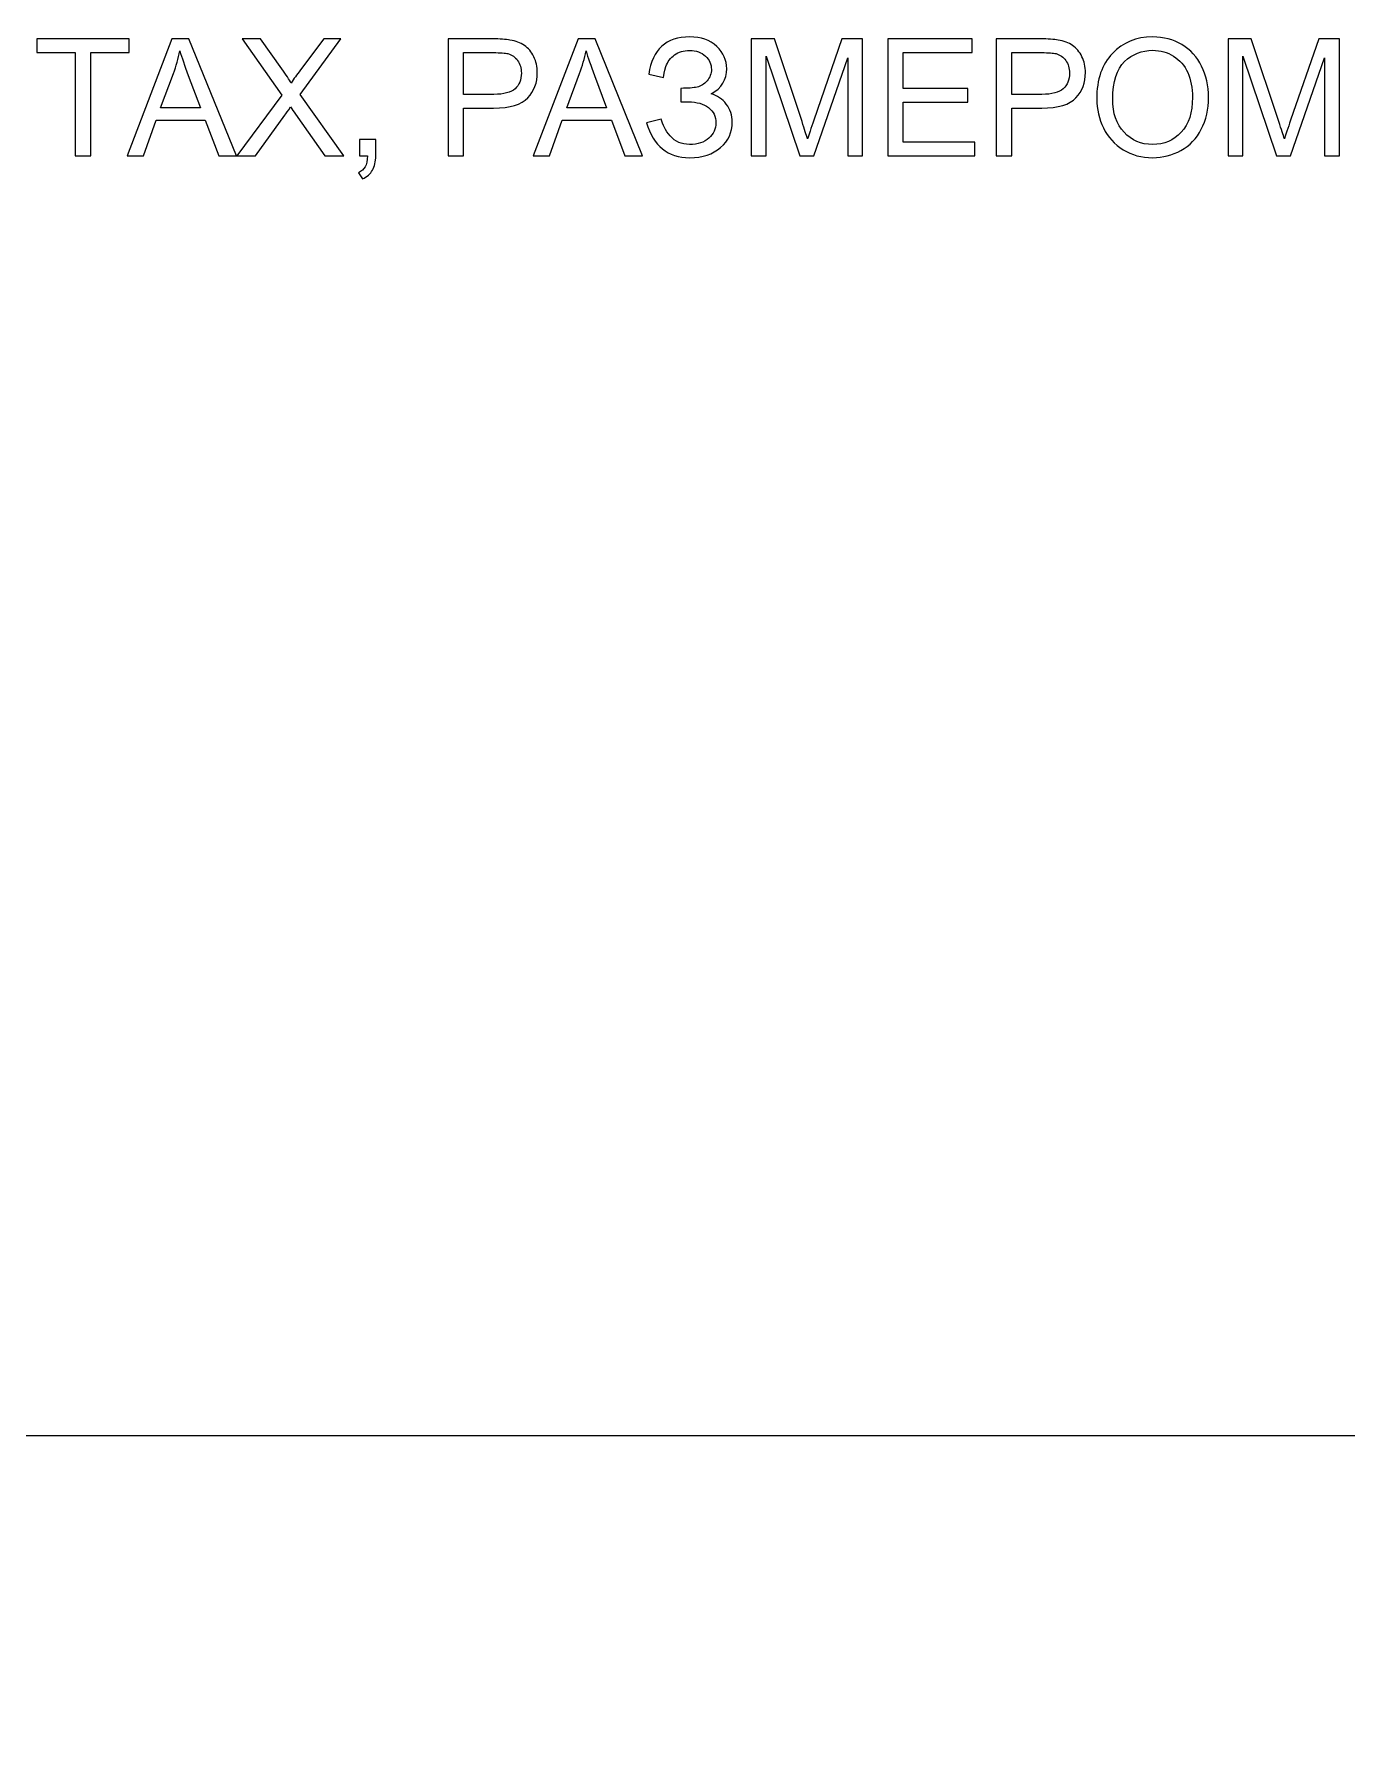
# Model space of a CAD drawing. Header units: millimetres. Extents: x -712 to 738, y -887 to 928.
# Drawn here: x -109.8 to -41.7, y 415.9 to 505 of the extents above; entities that cross this region are included whole.
import ezdxf

# ---------------------------------------------------------------- set-up
doc = ezdxf.new("R2010")
doc.units = ezdxf.units.MM
doc.header["$MEASUREMENT"] = 0
doc.layers.add('layer 1', color=7, linetype='Continuous')

msp = doc.modelspace()

# ---------------------------------------------------------------- linework, layer by layer
at = {"layer": 'layer 1', "lineweight": 9}
for points, knots in [([(-681.7377, -887.4186), (-681.7377, -887.4186), (706.7376, -887.4186), (706.7376, -887.4186), (706.7376, -887.4186), (723.657, -887.4186), (737.5, -873.5754), (737.5, -856.6561), (737.5, -856.6561), (737.5, -856.6561), (737.5, 556.8187), (737.5, 556.8187), (737.5, 556.8187), (737.5, 573.7381), (723.657, 587.5812), (706.7376, 587.5812), (706.7376, 587.5812), (706.7376, 587.5812), (-681.7377, 587.5812), (-681.7377, 587.5812), (-681.7377, 587.5812), (-698.657, 587.5812), (-712.5, 573.7381), (-712.5, 556.8187), (-712.5, 556.8187), (-712.5, 556.8187), (-712.5, -856.6561), (-712.5, -856.6561), (-712.5, -856.6561), (-712.5, -873.5754), (-698.657, -887.4186), (-681.7377, -887.4186)], [0, 0, 0, 0, 0.1111111, 0.1111111, 0.1111111, 0.1111111, 0.2222222, 0.2222222, 0.2222222, 0.2222222, 0.3333333, 0.3333333, 0.3333333, 0.3333333, 0.4444444, 0.4444444, 0.4444444, 0.4444444, 0.5555556, 0.5555556, 0.5555556, 0.5555556, 0.6666667, 0.6666667, 0.6666667, 0.6666667, 0.7777778, 0.7777778, 0.7777778, 0.7777778, 1, 1, 1, 1]), ([(-292.5, 152.2598), (-292.5, 152.2598), (-12.5, 152.2598), (-12.5, 152.2598), (-12.5, 152.2598), (-12.5, 152.2598), (-12.5, 432.2598), (-12.5, 432.2598), (-12.5, 432.2598), (-12.5, 432.2598), (-292.5, 432.2598), (-292.5, 432.2598), (-292.5, 432.2598), (-292.5, 432.2598), (-292.5, 152.2598), (-292.5, 152.2598)], [0, 0, 0, 0, 0.2, 0.2, 0.2, 0.2, 0.4, 0.4, 0.4, 0.4, 0.6, 0.6, 0.6, 0.6, 1, 1, 1, 1])]:
    msp.add_open_spline(points, degree=3, knots=knots, dxfattribs=at)
at = {"layer": 'layer 1', "color": 250, "lineweight": 9}
for points, knots in [([(-107.6839, 498.6737), (-107.6839, 498.6737), (-107.6839, 504.0243), (-107.6839, 504.0243), (-107.6839, 504.0243), (-107.6839, 504.0243), (-109.6819, 504.0243), (-109.6819, 504.0243), (-109.6819, 504.0243), (-109.6819, 504.0243), (-109.6819, 504.7355), (-109.6819, 504.7355), (-109.6819, 504.7355), (-109.6819, 504.7355), (-104.8815, 504.7355), (-104.8815, 504.7355), (-104.8815, 504.7355), (-104.8815, 504.7355), (-104.8815, 504.0243), (-104.8815, 504.0243), (-104.8815, 504.0243), (-104.8815, 504.0243), (-106.8796, 504.0243), (-106.8796, 504.0243), (-106.8796, 504.0243), (-106.8796, 504.0243), (-106.8796, 498.6737), (-106.8796, 498.6737), (-106.8796, 498.6737), (-106.8796, 498.6737), (-107.6839, 498.6737), (-107.6839, 498.6737)], [0, 0, 0, 0, 0.1111111, 0.1111111, 0.1111111, 0.1111111, 0.2222222, 0.2222222, 0.2222222, 0.2222222, 0.3333333, 0.3333333, 0.3333333, 0.3333333, 0.4444444, 0.4444444, 0.4444444, 0.4444444, 0.5555556, 0.5555556, 0.5555556, 0.5555556, 0.6666667, 0.6666667, 0.6666667, 0.6666667, 0.7777778, 0.7777778, 0.7777778, 0.7777778, 1, 1, 1, 1]), ([(-104.9987, 498.6737), (-104.9987, 498.6737), (-102.6733, 504.7355), (-102.6733, 504.7355), (-102.6733, 504.7355), (-102.6733, 504.7355), (-101.7914, 504.7355), (-101.7914, 504.7355), (-101.7914, 504.7355), (-101.7914, 504.7355), (-99.3235, 498.6737), (-99.3235, 498.6737), (-99.3235, 498.6737), (-99.3235, 498.6737), (-100.2365, 498.6737), (-100.2365, 498.6737), (-100.2365, 498.6737), (-100.2365, 498.6737), (-100.9377, 500.5109), (-100.9377, 500.5109), (-100.9377, 500.5109), (-100.9377, 500.5109), (-103.4903, 500.5109), (-103.4903, 500.5109), (-103.4903, 500.5109), (-103.4903, 500.5109), (-104.1478, 498.6737), (-104.1478, 498.6737), (-104.1478, 498.6737), (-104.1478, 498.6737), (-104.9987, 498.6737), (-104.9987, 498.6737)], [0, 0, 0, 0, 0.1111111, 0.1111111, 0.1111111, 0.1111111, 0.2222222, 0.2222222, 0.2222222, 0.2222222, 0.3333333, 0.3333333, 0.3333333, 0.3333333, 0.4444444, 0.4444444, 0.4444444, 0.4444444, 0.5555556, 0.5555556, 0.5555556, 0.5555556, 0.6666667, 0.6666667, 0.6666667, 0.6666667, 0.7777778, 0.7777778, 0.7777778, 0.7777778, 1, 1, 1, 1]), ([(-103.2547, 501.1628), (-103.2547, 501.1628), (-101.1889, 501.1628), (-101.1889, 501.1628), (-101.1889, 501.1628), (-101.1889, 501.1628), (-101.8211, 502.8433), (-101.8211, 502.8433), (-101.8211, 502.8433), (-102.0115, 503.3541), (-102.1555, 503.776), (-102.2557, 504.109), (-102.2557, 504.109), (-102.3389, 503.7139), (-102.4504, 503.3259), (-102.5901, 502.9421), (-102.5901, 502.9421), (-102.5901, 502.9421), (-103.2547, 501.1628), (-103.2547, 501.1628)], [0, 0, 0, 0, 0.1666667, 0.1666667, 0.1666667, 0.1666667, 0.3333333, 0.3333333, 0.3333333, 0.3333333, 0.5, 0.5, 0.5, 0.5, 0.6666667, 0.6666667, 0.6666667, 0.6666667, 1, 1, 1, 1]), ([(-99.3023, 498.6737), (-99.3023, 498.6737), (-96.96, 501.8189), (-96.96, 501.8189), (-96.96, 501.8189), (-96.96, 501.8189), (-99.0229, 504.7355), (-99.0229, 504.7355), (-99.0229, 504.7355), (-99.0229, 504.7355), (-98.0677, 504.7355), (-98.0677, 504.7355), (-98.0677, 504.7355), (-98.0677, 504.7355), (-96.9628, 503.1848), (-96.9628, 503.1848), (-96.9628, 503.1848), (-96.7328, 502.8631), (-96.5734, 502.6175), (-96.4817, 502.4468), (-96.4817, 502.4468), (-96.3448, 502.6585), (-96.1839, 502.8842), (-95.9991, 503.1227), (-95.9991, 503.1227), (-95.9991, 503.1227), (-94.7884, 504.7355), (-94.7884, 504.7355), (-94.7884, 504.7355), (-94.7884, 504.7355), (-93.9093, 504.7355), (-93.9093, 504.7355), (-93.9093, 504.7355), (-93.9093, 504.7355), (-96.0146, 501.8542), (-96.0146, 501.8542), (-96.0146, 501.8542), (-96.0146, 501.8542), (-93.7485, 498.6737), (-93.7485, 498.6737), (-93.7485, 498.6737), (-93.7485, 498.6737), (-94.7334, 498.6737), (-94.7334, 498.6737), (-94.7334, 498.6737), (-94.7334, 498.6737), (-96.2629, 500.8354), (-96.2629, 500.8354), (-96.2629, 500.8354), (-96.3504, 500.9582), (-96.4337, 501.0809), (-96.5113, 501.2023), (-96.5113, 501.2023), (-96.6467, 500.9991), (-96.7427, 500.8566), (-96.802, 500.7761), (-96.802, 500.7761), (-96.802, 500.7761), (-98.3386, 498.6737), (-98.3386, 498.6737), (-98.3386, 498.6737), (-98.3386, 498.6737), (-99.3023, 498.6737), (-99.3023, 498.6737)], [0, 0, 0, 0, 0.0588235, 0.0588235, 0.0588235, 0.0588235, 0.1176471, 0.1176471, 0.1176471, 0.1176471, 0.1764706, 0.1764706, 0.1764706, 0.1764706, 0.2352941, 0.2352941, 0.2352941, 0.2352941, 0.2941176, 0.2941176, 0.2941176, 0.2941176, 0.3529412, 0.3529412, 0.3529412, 0.3529412, 0.4117647, 0.4117647, 0.4117647, 0.4117647, 0.4705882, 0.4705882, 0.4705882, 0.4705882, 0.5294118, 0.5294118, 0.5294118, 0.5294118, 0.5882353, 0.5882353, 0.5882353, 0.5882353, 0.6470588, 0.6470588, 0.6470588, 0.6470588, 0.7058824, 0.7058824, 0.7058824, 0.7058824, 0.7647059, 0.7647059, 0.7647059, 0.7647059, 0.8235294, 0.8235294, 0.8235294, 0.8235294, 0.8823529, 0.8823529, 0.8823529, 0.8823529, 1, 1, 1, 1]), ([(-88.3357, 498.6737), (-88.3357, 498.6737), (-88.3357, 504.7355), (-88.3357, 504.7355), (-88.3357, 504.7355), (-88.3357, 504.7355), (-86.047, 504.7355), (-86.047, 504.7355), (-86.047, 504.7355), (-85.6449, 504.7355), (-85.3373, 504.7157), (-85.1242, 504.6776), (-85.1242, 504.6776), (-84.8265, 504.6283), (-84.5767, 504.5337), (-84.3749, 504.3954), (-84.3749, 504.3954), (-84.1732, 504.2557), (-84.0109, 504.061), (-83.8881, 503.8113), (-83.8881, 503.8113), (-83.7654, 503.5615), (-83.7047, 503.2864), (-83.7047, 502.9858), (-83.7047, 502.9858), (-83.7047, 502.4722), (-83.8684, 502.0362), (-84.1971, 501.6806), (-84.1971, 501.6806), (-84.5245, 501.3236), (-85.1185, 501.1458), (-85.9765, 501.1458), (-85.9765, 501.1458), (-85.9765, 501.1458), (-87.5314, 501.1458), (-87.5314, 501.1458), (-87.5314, 501.1458), (-87.5314, 501.1458), (-87.5314, 498.6737), (-87.5314, 498.6737), (-87.5314, 498.6737), (-87.5314, 498.6737), (-88.3357, 498.6737), (-88.3357, 498.6737)], [0, 0, 0, 0, 0.0833333, 0.0833333, 0.0833333, 0.0833333, 0.1666667, 0.1666667, 0.1666667, 0.1666667, 0.25, 0.25, 0.25, 0.25, 0.3333333, 0.3333333, 0.3333333, 0.3333333, 0.4166667, 0.4166667, 0.4166667, 0.4166667, 0.5, 0.5, 0.5, 0.5, 0.5833333, 0.5833333, 0.5833333, 0.5833333, 0.6666667, 0.6666667, 0.6666667, 0.6666667, 0.75, 0.75, 0.75, 0.75, 0.8333333, 0.8333333, 0.8333333, 0.8333333, 1, 1, 1, 1]), ([(-83.9191, 498.6737), (-83.9191, 498.6737), (-81.5937, 504.7355), (-81.5937, 504.7355), (-81.5937, 504.7355), (-81.5937, 504.7355), (-80.7118, 504.7355), (-80.7118, 504.7355), (-80.7118, 504.7355), (-80.7118, 504.7355), (-78.2439, 498.6737), (-78.2439, 498.6737), (-78.2439, 498.6737), (-78.2439, 498.6737), (-79.1569, 498.6737), (-79.1569, 498.6737), (-79.1569, 498.6737), (-79.1569, 498.6737), (-79.8581, 500.5109), (-79.8581, 500.5109), (-79.8581, 500.5109), (-79.8581, 500.5109), (-82.4107, 500.5109), (-82.4107, 500.5109), (-82.4107, 500.5109), (-82.4107, 500.5109), (-83.0682, 498.6737), (-83.0682, 498.6737), (-83.0682, 498.6737), (-83.0682, 498.6737), (-83.9191, 498.6737), (-83.9191, 498.6737)], [0, 0, 0, 0, 0.1111111, 0.1111111, 0.1111111, 0.1111111, 0.2222222, 0.2222222, 0.2222222, 0.2222222, 0.3333333, 0.3333333, 0.3333333, 0.3333333, 0.4444444, 0.4444444, 0.4444444, 0.4444444, 0.5555556, 0.5555556, 0.5555556, 0.5555556, 0.6666667, 0.6666667, 0.6666667, 0.6666667, 0.7777778, 0.7777778, 0.7777778, 0.7777778, 1, 1, 1, 1]), ([(-82.1751, 501.1628), (-82.1751, 501.1628), (-80.1093, 501.1628), (-80.1093, 501.1628), (-80.1093, 501.1628), (-80.1093, 501.1628), (-80.7415, 502.8433), (-80.7415, 502.8433), (-80.7415, 502.8433), (-80.9319, 503.3541), (-81.0759, 503.776), (-81.1761, 504.109), (-81.1761, 504.109), (-81.2593, 503.7139), (-81.3708, 503.3259), (-81.5105, 502.9421), (-81.5105, 502.9421), (-81.5105, 502.9421), (-82.1751, 501.1628), (-82.1751, 501.1628)], [0, 0, 0, 0, 0.1666667, 0.1666667, 0.1666667, 0.1666667, 0.3333333, 0.3333333, 0.3333333, 0.3333333, 0.5, 0.5, 0.5, 0.5, 0.6666667, 0.6666667, 0.6666667, 0.6666667, 1, 1, 1, 1]), ([(-78.0322, 500.3839), (-78.0322, 500.3839), (-77.2702, 500.5786), (-77.2702, 500.5786), (-77.2702, 500.5786), (-77.2124, 500.2851), (-77.0572, 499.9916), (-76.806, 499.6981), (-76.806, 499.6981), (-76.5534, 499.4046), (-76.2204, 499.2579), (-75.8042, 499.2579), (-75.8042, 499.2579), (-75.3809, 499.2579), (-75.0464, 499.3665), (-74.8009, 499.5852), (-74.8009, 499.5852), (-74.5568, 499.8025), (-74.434, 500.0664), (-74.434, 500.3754), (-74.434, 500.3754), (-74.434, 500.7084), (-74.5625, 500.9751), (-74.8207, 501.1712), (-74.8207, 501.1712), (-75.0775, 501.3688), (-75.4288, 501.4675), (-75.8719, 501.4675), (-75.8719, 501.4675), (-75.8719, 501.4675), (-76.2543, 501.4675), (-76.2543, 501.4675), (-76.2543, 501.4675), (-76.2543, 501.4675), (-76.2543, 502.1702), (-76.2543, 502.1702), (-76.2543, 502.1702), (-75.8874, 502.1702), (-75.6066, 502.1914), (-75.4119, 502.2337), (-75.4119, 502.2337), (-75.2172, 502.2761), (-75.045, 502.3847), (-74.8955, 502.5597), (-74.8955, 502.5597), (-74.7459, 502.7332), (-74.6711, 502.9322), (-74.6711, 503.1551), (-74.6711, 503.1551), (-74.6711, 503.4176), (-74.7727, 503.6476), (-74.9773, 503.8423), (-74.9773, 503.8423), (-75.1805, 504.037), (-75.457, 504.1344), (-75.8042, 504.1344), (-75.8042, 504.1344), (-76.1089, 504.1344), (-76.3686, 504.0582), (-76.5831, 503.9044), (-76.5831, 503.9044), (-76.7975, 503.7506), (-76.9457, 503.5474), (-77.0289, 503.2948), (-77.0289, 503.2948), (-77.1108, 503.0423), (-77.1517, 502.8532), (-77.1517, 502.729), (-77.1517, 502.729), (-77.1517, 502.729), (-77.9221, 502.9068), (-77.9221, 502.9068), (-77.9221, 502.9068), (-77.733, 504.1937), (-77.0247, 504.8371), (-75.7985, 504.8371), (-75.7985, 504.8371), (-75.2073, 504.8371), (-74.7402, 504.672), (-74.3945, 504.3432), (-74.3945, 504.3432), (-74.0488, 504.0145), (-73.8753, 503.6307), (-73.8753, 503.1904), (-73.8753, 503.1904), (-73.8753, 502.626), (-74.142, 502.1886), (-74.6753, 501.8782), (-74.6753, 501.8782), (-74.3663, 501.7921), (-74.1081, 501.6171), (-73.8993, 501.3547), (-73.8993, 501.3547), (-73.6918, 501.0908), (-73.5874, 500.7761), (-73.5874, 500.4093), (-73.5874, 500.4093), (-73.5874, 499.8872), (-73.7892, 499.4512), (-74.1928, 499.0998), (-74.1928, 499.0998), (-74.5963, 498.7485), (-75.1311, 498.5721), (-75.7971, 498.5721), (-75.7971, 498.5721), (-76.9429, 498.5721), (-77.6879, 499.176), (-78.0322, 500.3839)], [0, 0, 0, 0, 0.0357143, 0.0357143, 0.0357143, 0.0357143, 0.0714286, 0.0714286, 0.0714286, 0.0714286, 0.1071429, 0.1071429, 0.1071429, 0.1071429, 0.1428571, 0.1428571, 0.1428571, 0.1428571, 0.1785714, 0.1785714, 0.1785714, 0.1785714, 0.2142857, 0.2142857, 0.2142857, 0.2142857, 0.25, 0.25, 0.25, 0.25, 0.2857143, 0.2857143, 0.2857143, 0.2857143, 0.3214286, 0.3214286, 0.3214286, 0.3214286, 0.3571429, 0.3571429, 0.3571429, 0.3571429, 0.3928571, 0.3928571, 0.3928571, 0.3928571, 0.4285714, 0.4285714, 0.4285714, 0.4285714, 0.4642857, 0.4642857, 0.4642857, 0.4642857, 0.5, 0.5, 0.5, 0.5, 0.5357143, 0.5357143, 0.5357143, 0.5357143, 0.5714286, 0.5714286, 0.5714286, 0.5714286, 0.6071429, 0.6071429, 0.6071429, 0.6071429, 0.6428571, 0.6428571, 0.6428571, 0.6428571, 0.6785714, 0.6785714, 0.6785714, 0.6785714, 0.7142857, 0.7142857, 0.7142857, 0.7142857, 0.75, 0.75, 0.75, 0.75, 0.7857143, 0.7857143, 0.7857143, 0.7857143, 0.8214286, 0.8214286, 0.8214286, 0.8214286, 0.8571429, 0.8571429, 0.8571429, 0.8571429, 0.8928571, 0.8928571, 0.8928571, 0.8928571, 0.9285714, 0.9285714, 0.9285714, 0.9285714, 1, 1, 1, 1]), ([(-72.6053, 498.6737), (-72.6053, 498.6737), (-72.6053, 504.7355), (-72.6053, 504.7355), (-72.6053, 504.7355), (-72.6053, 504.7355), (-71.4031, 504.7355), (-71.4031, 504.7355), (-71.4031, 504.7355), (-71.4031, 504.7355), (-69.9695, 500.4445), (-69.9695, 500.4445), (-69.9695, 500.4445), (-69.8369, 500.0452), (-69.7409, 499.7461), (-69.6803, 499.5471), (-69.6803, 499.5471), (-69.6111, 499.7673), (-69.5025, 500.0918), (-69.3557, 500.5193), (-69.3557, 500.5193), (-69.3557, 500.5193), (-67.8967, 504.7355), (-67.8967, 504.7355), (-67.8967, 504.7355), (-67.8967, 504.7355), (-66.8229, 504.7355), (-66.8229, 504.7355), (-66.8229, 504.7355), (-66.8229, 504.7355), (-66.8229, 498.6737), (-66.8229, 498.6737), (-66.8229, 498.6737), (-66.8229, 498.6737), (-67.5933, 498.6737), (-67.5933, 498.6737), (-67.5933, 498.6737), (-67.5933, 498.6737), (-67.5933, 503.745), (-67.5933, 503.745), (-67.5933, 503.745), (-67.5933, 503.745), (-69.3628, 498.6737), (-69.3628, 498.6737), (-69.3628, 498.6737), (-69.3628, 498.6737), (-70.0852, 498.6737), (-70.0852, 498.6737), (-70.0852, 498.6737), (-70.0852, 498.6737), (-71.8349, 503.8381), (-71.8349, 503.8381), (-71.8349, 503.8381), (-71.8349, 503.8381), (-71.8349, 498.6737), (-71.8349, 498.6737), (-71.8349, 498.6737), (-71.8349, 498.6737), (-72.6053, 498.6737), (-72.6053, 498.6737)], [0, 0, 0, 0, 0.0625, 0.0625, 0.0625, 0.0625, 0.125, 0.125, 0.125, 0.125, 0.1875, 0.1875, 0.1875, 0.1875, 0.25, 0.25, 0.25, 0.25, 0.3125, 0.3125, 0.3125, 0.3125, 0.375, 0.375, 0.375, 0.375, 0.4375, 0.4375, 0.4375, 0.4375, 0.5, 0.5, 0.5, 0.5, 0.5625, 0.5625, 0.5625, 0.5625, 0.625, 0.625, 0.625, 0.625, 0.6875, 0.6875, 0.6875, 0.6875, 0.75, 0.75, 0.75, 0.75, 0.8125, 0.8125, 0.8125, 0.8125, 0.875, 0.875, 0.875, 0.875, 1, 1, 1, 1]), ([(-65.5192, 498.6737), (-65.5192, 498.6737), (-65.5192, 504.7355), (-65.5192, 504.7355), (-65.5192, 504.7355), (-65.5192, 504.7355), (-61.1421, 504.7355), (-61.1421, 504.7355), (-61.1421, 504.7355), (-61.1421, 504.7355), (-61.1421, 504.0243), (-61.1421, 504.0243), (-61.1421, 504.0243), (-61.1421, 504.0243), (-64.7149, 504.0243), (-64.7149, 504.0243), (-64.7149, 504.0243), (-64.7149, 504.0243), (-64.7149, 502.1618), (-64.7149, 502.1618), (-64.7149, 502.1618), (-64.7149, 502.1618), (-61.3707, 502.1618), (-61.3707, 502.1618), (-61.3707, 502.1618), (-61.3707, 502.1618), (-61.3707, 501.4506), (-61.3707, 501.4506), (-61.3707, 501.4506), (-61.3707, 501.4506), (-64.7149, 501.4506), (-64.7149, 501.4506), (-64.7149, 501.4506), (-64.7149, 501.4506), (-64.7149, 499.3849), (-64.7149, 499.3849), (-64.7149, 499.3849), (-64.7149, 499.3849), (-60.9982, 499.3849), (-60.9982, 499.3849), (-60.9982, 499.3849), (-60.9982, 499.3849), (-60.9982, 498.6737), (-60.9982, 498.6737), (-60.9982, 498.6737), (-60.9982, 498.6737), (-65.5192, 498.6737), (-65.5192, 498.6737)], [0, 0, 0, 0, 0.0769231, 0.0769231, 0.0769231, 0.0769231, 0.1538462, 0.1538462, 0.1538462, 0.1538462, 0.2307692, 0.2307692, 0.2307692, 0.2307692, 0.3076923, 0.3076923, 0.3076923, 0.3076923, 0.3846154, 0.3846154, 0.3846154, 0.3846154, 0.4615385, 0.4615385, 0.4615385, 0.4615385, 0.5384615, 0.5384615, 0.5384615, 0.5384615, 0.6153846, 0.6153846, 0.6153846, 0.6153846, 0.6923077, 0.6923077, 0.6923077, 0.6923077, 0.7692308, 0.7692308, 0.7692308, 0.7692308, 0.8461538, 0.8461538, 0.8461538, 0.8461538, 1, 1, 1, 1]), ([(-59.8891, 498.6737), (-59.8891, 498.6737), (-59.8891, 504.7355), (-59.8891, 504.7355), (-59.8891, 504.7355), (-59.8891, 504.7355), (-57.6004, 504.7355), (-57.6004, 504.7355), (-57.6004, 504.7355), (-57.1983, 504.7355), (-56.8907, 504.7157), (-56.6776, 504.6776), (-56.6776, 504.6776), (-56.3799, 504.6283), (-56.1301, 504.5337), (-55.9283, 504.3954), (-55.9283, 504.3954), (-55.7266, 504.2557), (-55.5643, 504.061), (-55.4415, 503.8113), (-55.4415, 503.8113), (-55.3188, 503.5615), (-55.2581, 503.2864), (-55.2581, 502.9858), (-55.2581, 502.9858), (-55.2581, 502.4722), (-55.4218, 502.0362), (-55.7505, 501.6806), (-55.7505, 501.6806), (-56.0779, 501.3236), (-56.6719, 501.1458), (-57.5299, 501.1458), (-57.5299, 501.1458), (-57.5299, 501.1458), (-59.0848, 501.1458), (-59.0848, 501.1458), (-59.0848, 501.1458), (-59.0848, 501.1458), (-59.0848, 498.6737), (-59.0848, 498.6737), (-59.0848, 498.6737), (-59.0848, 498.6737), (-59.8891, 498.6737), (-59.8891, 498.6737)], [0, 0, 0, 0, 0.0833333, 0.0833333, 0.0833333, 0.0833333, 0.1666667, 0.1666667, 0.1666667, 0.1666667, 0.25, 0.25, 0.25, 0.25, 0.3333333, 0.3333333, 0.3333333, 0.3333333, 0.4166667, 0.4166667, 0.4166667, 0.4166667, 0.5, 0.5, 0.5, 0.5, 0.5833333, 0.5833333, 0.5833333, 0.5833333, 0.6666667, 0.6666667, 0.6666667, 0.6666667, 0.75, 0.75, 0.75, 0.75, 0.8333333, 0.8333333, 0.8333333, 0.8333333, 1, 1, 1, 1]), ([(-54.6739, 501.6242), (-54.6739, 502.6288), (-54.403, 503.4162), (-53.8626, 503.9848), (-53.8626, 503.9848), (-53.3222, 504.5535), (-52.6251, 504.8371), (-51.77, 504.8371), (-51.77, 504.8371), (-51.2098, 504.8371), (-50.7061, 504.703), (-50.256, 504.4364), (-50.256, 504.4364), (-49.8073, 504.1697), (-49.4644, 503.7972), (-49.2287, 503.3188), (-49.2287, 503.3188), (-48.9931, 502.8419), (-48.8746, 502.3001), (-48.8746, 501.6947), (-48.8746, 501.6947), (-48.8746, 501.0809), (-48.9987, 500.5306), (-49.2471, 500.0466), (-49.2471, 500.0466), (-49.4954, 499.5612), (-49.8468, 499.1944), (-50.3011, 498.946), (-50.3011, 498.946), (-50.7569, 498.6963), (-51.2479, 498.5721), (-51.7742, 498.5721), (-51.7742, 498.5721), (-52.3457, 498.5721), (-52.8551, 498.7104), (-53.3052, 498.9855), (-53.3052, 498.9855), (-53.7539, 499.2607), (-54.0954, 499.636), (-54.3268, 500.113), (-54.3268, 500.113), (-54.5582, 500.5885), (-54.6739, 501.0922), (-54.6739, 501.6242)], [0, 0, 0, 0, 0.0833333, 0.0833333, 0.0833333, 0.0833333, 0.1666667, 0.1666667, 0.1666667, 0.1666667, 0.25, 0.25, 0.25, 0.25, 0.3333333, 0.3333333, 0.3333333, 0.3333333, 0.4166667, 0.4166667, 0.4166667, 0.4166667, 0.5, 0.5, 0.5, 0.5, 0.5833333, 0.5833333, 0.5833333, 0.5833333, 0.6666667, 0.6666667, 0.6666667, 0.6666667, 0.75, 0.75, 0.75, 0.75, 0.8333333, 0.8333333, 0.8333333, 0.8333333, 1, 1, 1, 1]), ([(-53.8442, 501.6101), (-53.8442, 500.8806), (-53.6481, 500.3063), (-53.2558, 499.8872), (-53.2558, 499.8872), (-52.8636, 499.4681), (-52.3711, 499.2579), (-51.7785, 499.2579), (-51.7785, 499.2579), (-51.1746, 499.2579), (-50.6793, 499.4695), (-50.2884, 499.8928), (-50.2884, 499.8928), (-49.899, 500.3161), (-49.7043, 500.9172), (-49.7043, 501.6961), (-49.7043, 501.6961), (-49.7043, 502.1886), (-49.7875, 502.6189), (-49.954, 502.9858), (-49.954, 502.9858), (-50.1205, 503.3527), (-50.3646, 503.6377), (-50.6849, 503.8395), (-50.6849, 503.8395), (-51.0066, 504.0413), (-51.3665, 504.1429), (-51.7658, 504.1429), (-51.7658, 504.1429), (-52.333, 504.1429), (-52.8212, 503.9481), (-53.2304, 503.5587), (-53.2304, 503.5587), (-53.6396, 503.1693), (-53.8442, 502.5202), (-53.8442, 501.6101)], [0, 0, 0, 0, 0.1, 0.1, 0.1, 0.1, 0.2, 0.2, 0.2, 0.2, 0.3, 0.3, 0.3, 0.3, 0.4, 0.4, 0.4, 0.4, 0.5, 0.5, 0.5, 0.5, 0.6, 0.6, 0.6, 0.6, 0.7, 0.7, 0.7, 0.7, 0.8, 0.8, 0.8, 0.8, 1, 1, 1, 1]), ([(-47.86, 498.6737), (-47.86, 498.6737), (-47.86, 504.7355), (-47.86, 504.7355), (-47.86, 504.7355), (-47.86, 504.7355), (-46.6578, 504.7355), (-46.6578, 504.7355), (-46.6578, 504.7355), (-46.6578, 504.7355), (-45.2242, 500.4445), (-45.2242, 500.4445), (-45.2242, 500.4445), (-45.0916, 500.0452), (-44.9956, 499.7461), (-44.935, 499.5471), (-44.935, 499.5471), (-44.8658, 499.7673), (-44.7572, 500.0918), (-44.6104, 500.5193), (-44.6104, 500.5193), (-44.6104, 500.5193), (-43.1514, 504.7355), (-43.1514, 504.7355), (-43.1514, 504.7355), (-43.1514, 504.7355), (-42.0776, 504.7355), (-42.0776, 504.7355), (-42.0776, 504.7355), (-42.0776, 504.7355), (-42.0776, 498.6737), (-42.0776, 498.6737), (-42.0776, 498.6737), (-42.0776, 498.6737), (-42.848, 498.6737), (-42.848, 498.6737), (-42.848, 498.6737), (-42.848, 498.6737), (-42.848, 503.745), (-42.848, 503.745), (-42.848, 503.745), (-42.848, 503.745), (-44.6175, 498.6737), (-44.6175, 498.6737), (-44.6175, 498.6737), (-44.6175, 498.6737), (-45.3399, 498.6737), (-45.3399, 498.6737), (-45.3399, 498.6737), (-45.3399, 498.6737), (-47.0896, 503.8381), (-47.0896, 503.8381), (-47.0896, 503.8381), (-47.0896, 503.8381), (-47.0896, 498.6737), (-47.0896, 498.6737), (-47.0896, 498.6737), (-47.0896, 498.6737), (-47.86, 498.6737), (-47.86, 498.6737)], [0, 0, 0, 0, 0.0625, 0.0625, 0.0625, 0.0625, 0.125, 0.125, 0.125, 0.125, 0.1875, 0.1875, 0.1875, 0.1875, 0.25, 0.25, 0.25, 0.25, 0.3125, 0.3125, 0.3125, 0.3125, 0.375, 0.375, 0.375, 0.375, 0.4375, 0.4375, 0.4375, 0.4375, 0.5, 0.5, 0.5, 0.5, 0.5625, 0.5625, 0.5625, 0.5625, 0.625, 0.625, 0.625, 0.625, 0.6875, 0.6875, 0.6875, 0.6875, 0.75, 0.75, 0.75, 0.75, 0.8125, 0.8125, 0.8125, 0.8125, 0.875, 0.875, 0.875, 0.875, 1, 1, 1, 1]), ([(-87.5314, 501.857), (-87.5314, 501.857), (-85.9652, 501.857), (-85.9652, 501.857), (-85.9652, 501.857), (-85.4459, 501.857), (-85.079, 501.9529), (-84.8603, 502.1463), (-84.8603, 502.1463), (-84.643, 502.3396), (-84.5344, 502.6105), (-84.5344, 502.9618), (-84.5344, 502.9618), (-84.5344, 503.2144), (-84.5979, 503.4317), (-84.7263, 503.6123), (-84.7263, 503.6123), (-84.8547, 503.7929), (-85.024, 503.9129), (-85.2328, 503.9707), (-85.2328, 503.9707), (-85.3683, 504.006), (-85.6181, 504.0243), (-85.9807, 504.0243), (-85.9807, 504.0243), (-85.9807, 504.0243), (-87.5314, 504.0243), (-87.5314, 504.0243), (-87.5314, 504.0243), (-87.5314, 504.0243), (-87.5314, 501.857), (-87.5314, 501.857)], [0, 0, 0, 0, 0.1111111, 0.1111111, 0.1111111, 0.1111111, 0.2222222, 0.2222222, 0.2222222, 0.2222222, 0.3333333, 0.3333333, 0.3333333, 0.3333333, 0.4444444, 0.4444444, 0.4444444, 0.4444444, 0.5555556, 0.5555556, 0.5555556, 0.5555556, 0.6666667, 0.6666667, 0.6666667, 0.6666667, 0.7777778, 0.7777778, 0.7777778, 0.7777778, 1, 1, 1, 1]), ([(-59.0848, 501.857), (-59.0848, 501.857), (-57.5186, 501.857), (-57.5186, 501.857), (-57.5186, 501.857), (-56.9993, 501.857), (-56.6324, 501.9529), (-56.4137, 502.1463), (-56.4137, 502.1463), (-56.1964, 502.3396), (-56.0878, 502.6105), (-56.0878, 502.9618), (-56.0878, 502.9618), (-56.0878, 503.2144), (-56.1513, 503.4317), (-56.2797, 503.6123), (-56.2797, 503.6123), (-56.4081, 503.7929), (-56.5774, 503.9129), (-56.7862, 503.9707), (-56.7862, 503.9707), (-56.9217, 504.006), (-57.1715, 504.0243), (-57.5341, 504.0243), (-57.5341, 504.0243), (-57.5341, 504.0243), (-59.0848, 504.0243), (-59.0848, 504.0243), (-59.0848, 504.0243), (-59.0848, 504.0243), (-59.0848, 501.857), (-59.0848, 501.857)], [0, 0, 0, 0, 0.1111111, 0.1111111, 0.1111111, 0.1111111, 0.2222222, 0.2222222, 0.2222222, 0.2222222, 0.3333333, 0.3333333, 0.3333333, 0.3333333, 0.4444444, 0.4444444, 0.4444444, 0.4444444, 0.5555556, 0.5555556, 0.5555556, 0.5555556, 0.6666667, 0.6666667, 0.6666667, 0.6666667, 0.7777778, 0.7777778, 0.7777778, 0.7777778, 1, 1, 1, 1]), ([(-92.9385, 498.6737), (-92.9385, 498.6737), (-92.9385, 499.5203), (-92.9385, 499.5203), (-92.9385, 499.5203), (-92.9385, 499.5203), (-92.0919, 499.5203), (-92.0919, 499.5203), (-92.0919, 499.5203), (-92.0919, 499.5203), (-92.0919, 498.6737), (-92.0919, 498.6737), (-92.0919, 498.6737), (-92.0919, 498.3619), (-92.1469, 498.1093), (-92.2584, 497.9174), (-92.2584, 497.9174), (-92.3685, 497.7255), (-92.5448, 497.5759), (-92.7861, 497.4715), (-92.7861, 497.4715), (-92.7861, 497.4715), (-92.9893, 497.7932), (-92.9893, 497.7932), (-92.9893, 497.7932), (-92.8313, 497.8624), (-92.7156, 497.964), (-92.6422, 498.0966), (-92.6422, 498.0966), (-92.5674, 498.2306), (-92.5251, 498.4225), (-92.5166, 498.6737), (-92.5166, 498.6737), (-92.5166, 498.6737), (-92.9385, 498.6737), (-92.9385, 498.6737)], [0, 0, 0, 0, 0.1, 0.1, 0.1, 0.1, 0.2, 0.2, 0.2, 0.2, 0.3, 0.3, 0.3, 0.3, 0.4, 0.4, 0.4, 0.4, 0.5, 0.5, 0.5, 0.5, 0.6, 0.6, 0.6, 0.6, 0.7, 0.7, 0.7, 0.7, 0.8, 0.8, 0.8, 0.8, 1, 1, 1, 1])]:
    msp.add_open_spline(points, degree=3, knots=knots, dxfattribs=at)

doc.saveas('drawing.dxf')
